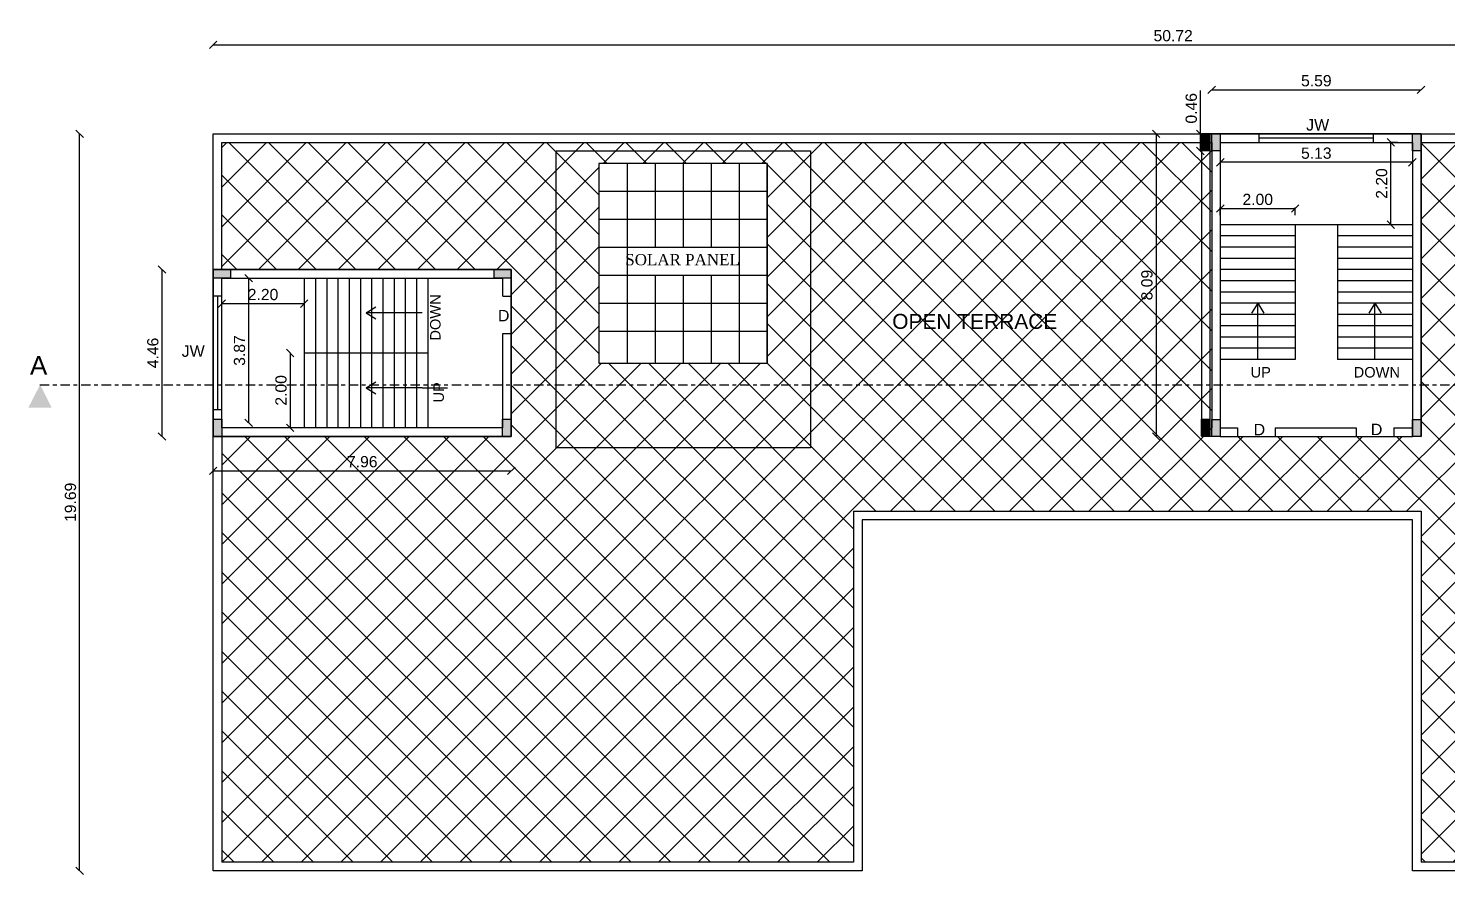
# Model space of a CAD drawing. Header units: metres. Extents: x -7227 to 737, y -45 to 4679.
# Drawn here: x 634.09 to 671.99, y 27.26 to 49.86 of the extents above; entities that cross this region are included whole.
import ezdxf
from ezdxf.enums import TextEntityAlignment as Align

# ---------------------------------------------------------------- set-up
doc = ezdxf.new("R2010")
doc.units = ezdxf.units.M
doc.header["$LTSCALE"] = 0.2
doc.header["$MEASUREMENT"] = 0
for name, pattern in [('CENTER', [2, 1.25, -0.25, 0.25, -0.25]), ('DASHED2', [0.375, 0.25, -0.125]), ('HIDDEN', [9.525, 6.35, -3.175])]:
    doc.linetypes.add(name, pattern=pattern)
for name, color, linetype in [('BLK_1_FLR_2_ROOF_AREA', 54, 'Continuous'), ('BLK_1_STAIR_HEADROOM', 55, 'Continuous'), ('SOLAR_PANEL', 3, 'Continuous')]:
    doc.layers.add(name, color=color, linetype=linetype)
doc.layers.add('line', color=7, linetype='Continuous', lineweight=25)
doc.styles.add('Isa-', font='times.ttf', dxfattribs={"height": 0.25})
doc.styles.get("Standard").update_dxf_attribs({"font": 'arial.ttf', "height": 0.3})
doc.styles.add('style2', font='arial.ttf', dxfattribs={"height": 60})
doc.dimstyles.new('DCR', dxfattribs={"dimtxt": 0.3, "dimasz": 0.2, "dimexe": 0.025, "dimexo": 0, "dimgap": 0.09, "dimtad": 1, "dimzin": 0, "dimdsep": 46, "dimtxsty": 'Standard', "dimblk": 'OBLIQUE', "dimcen": 0.09, "dimadec": 0, "dimazin": 0, "dimtfac": 1, "dimtofl": 0, "dimtmove": 0, "dimatfit": 3, "dimfxl": 0, "dimtolj": 1, "dimtzin": 0, "dimarcsym": 0})

# ---------------------------------------------------------------- blocks, each defined once
blk = doc.blocks.new('_OBLIQUE')
at = {"layer": 'line', "color": 0, "linetype": 'ByBlock', "lineweight": -2}
blk.add_line((-0.5, -0.5), (0.5, 0.5), dxfattribs=at)
blk = doc.blocks.new('*D171')
at = {"color": 0, "linetype": 'HIDDEN', "lineweight": -2}
for p, q in [((665.922, 44.868), (665.922, 45.073)), ((667.922, 44.868), (667.922, 45.073))]:
    blk.add_line(p, q, dxfattribs=at)
at = {"color": 0, "lineweight": -2}
blk.add_line((665.922, 45.048), (667.922, 45.048), dxfattribs=at)
at = {"layer": 'Defpoints', "color": 0}
for p in [(667.922, 45.048), (665.922, 44.617), (667.922, 44.617)]:
    blk.add_point(p, dxfattribs=at)
at = {"color": 0, "lineweight": -2, "xscale": 0.2, "yscale": 0.2, "zscale": 0.2, "rotation": 180}
blk.add_blockref('_OBLIQUE', (665.922, 45.048), dxfattribs=at)
at = {"color": 0, "lineweight": -2, "xscale": 0.2, "yscale": 0.2, "zscale": 0.2}
blk.add_blockref('_OBLIQUE', (667.922, 45.048), dxfattribs=at)
at = {"color": 0, "insert": (666.922, 45.291), "char_height": 0.3, "attachment_point": 5}
blk.add_mtext('\\A1;2.00', dxfattribs=at)
blk = doc.blocks.new('*D172')
at = {"color": 0, "linetype": 'HIDDEN', "lineweight": -2}
for p, q in [((665.922, 46.464), (665.922, 46.259)), ((671.053, 46.464), (671.053, 46.259))]:
    blk.add_line(p, q, dxfattribs=at)
at = {"color": 0, "lineweight": -2}
blk.add_line((671.053, 46.284), (665.922, 46.284), dxfattribs=at)
at = {"layer": 'Defpoints', "color": 0}
for p in [(665.922, 46.817), (671.053, 46.817), (665.922, 46.284)]:
    blk.add_point(p, dxfattribs=at)
at = {"color": 0, "lineweight": -2, "xscale": 0.2, "yscale": 0.2, "zscale": 0.2, "rotation": 180}
blk.add_blockref('_OBLIQUE', (665.922, 46.284), dxfattribs=at)
at = {"color": 0, "lineweight": -2, "xscale": 0.2, "yscale": 0.2, "zscale": 0.2}
blk.add_blockref('_OBLIQUE', (671.053, 46.284), dxfattribs=at)
at = {"color": 0, "insert": (668.487, 46.527), "char_height": 0.3, "attachment_point": 5}
blk.add_mtext('\\A1;5.13', dxfattribs=at)
blk = doc.blocks.new('*D241')
at = {"color": 0, "lineweight": -2}
blk.add_line((639.025, 49.422), (689.744, 49.422), dxfattribs=at)
at = {"layer": 'Defpoints', "color": 0}
for p in [(689.744, 49.422), (639.025, 47.047), (689.744, 47.047)]:
    blk.add_point(p, dxfattribs=at)
at = {"color": 0, "lineweight": -2, "xscale": 0.2, "yscale": 0.2, "zscale": 0.2, "rotation": 180}
blk.add_blockref('_OBLIQUE', (639.025, 49.422), dxfattribs=at)
at = {"color": 0, "lineweight": -2, "xscale": 0.2, "yscale": 0.2, "zscale": 0.2}
blk.add_blockref('_OBLIQUE', (689.744, 49.422), dxfattribs=at)
at = {"color": 0, "insert": (664.663, 49.665), "char_height": 0.3, "attachment_point": 5}
blk.add_mtext('\\A1;50.72', dxfattribs=at)
blk = doc.blocks.new('*D173')
at = {"color": 0, "lineweight": -2}
blk.add_line((635.456, 27.355), (635.456, 47.047), dxfattribs=at)
at = {"layer": 'Defpoints', "color": 0}
for p in [(635.456, 47.047), (639.025, 47.047), (639.025, 27.355)]:
    blk.add_point(p, dxfattribs=at)
at = {"color": 0, "lineweight": -2, "xscale": 0.2, "yscale": 0.2, "zscale": 0.2}
for p, rotation in [((635.456, 47.047), 90), ((635.456, 27.355), 270)]:
    blk.add_blockref('_OBLIQUE', p, dxfattribs=dict(at, rotation=rotation))
at = {"color": 0, "insert": (635.212, 37.201), "char_height": 0.3, "attachment_point": 5, "rotation": 90}
blk.add_mtext('\\A1;19.69', dxfattribs=at)
blk = doc.blocks.new('*D242')
at = {"color": 0, "linetype": 'HIDDEN', "lineweight": -2}
for p, q in [((670.655, 46.817), (670.45, 46.817)), ((670.655, 44.617), (670.45, 44.617))]:
    blk.add_line(p, q, dxfattribs=at)
at = {"color": 0, "lineweight": -2}
blk.add_line((670.475, 44.617), (670.475, 46.817), dxfattribs=at)
at = {"layer": 'Defpoints', "color": 0}
for p in [(670.475, 46.817), (671.053, 46.817), (671.053, 44.617)]:
    blk.add_point(p, dxfattribs=at)
at = {"color": 0, "lineweight": -2, "xscale": 0.2, "yscale": 0.2, "zscale": 0.2}
for p, rotation in [((670.475, 46.817), 90), ((670.475, 44.617), 270)]:
    blk.add_blockref('_OBLIQUE', p, dxfattribs=dict(at, rotation=rotation))
at = {"color": 0, "insert": (670.232, 45.717), "char_height": 0.3, "attachment_point": 5, "rotation": 90}
blk.add_mtext('\\A1;2.20', dxfattribs=at)
blk = doc.blocks.new('*D243')
at = {"color": 0, "lineweight": -2}
blk.add_line((639.97, 43.191), (639.97, 39.322), dxfattribs=at)
at = {"layer": 'Defpoints', "color": 0}
for p in [(639.255, 43.191), (639.255, 39.322), (639.97, 39.322)]:
    blk.add_point(p, dxfattribs=at)
at = {"color": 0, "lineweight": -2, "xscale": 0.2, "yscale": 0.2, "zscale": 0.2}
for p, rotation in [((639.97, 43.191), 90), ((639.97, 39.322), 270)]:
    blk.add_blockref('_OBLIQUE', p, dxfattribs=dict(at, rotation=rotation))
at = {"color": 0, "insert": (639.727, 41.256), "char_height": 0.3, "attachment_point": 5, "rotation": 90}
blk.add_mtext('\\A1;3.87', dxfattribs=at)
blk = doc.blocks.new('*D244')
at = {"color": 0, "lineweight": -2}
blk.add_line((641.455, 42.506), (639.255, 42.506), dxfattribs=at)
at = {"layer": 'Defpoints', "color": 0}
for p in [(639.255, 43.191), (641.455, 43.191), (639.255, 42.506)]:
    blk.add_point(p, dxfattribs=at)
at = {"color": 0, "lineweight": -2, "xscale": 0.2, "yscale": 0.2, "zscale": 0.2, "rotation": 180}
blk.add_blockref('_OBLIQUE', (639.255, 42.506), dxfattribs=at)
at = {"color": 0, "lineweight": -2, "xscale": 0.2, "yscale": 0.2, "zscale": 0.2}
blk.add_blockref('_OBLIQUE', (641.455, 42.506), dxfattribs=at)
at = {"color": 0, "insert": (640.355, 42.75), "char_height": 0.3, "attachment_point": 5}
blk.add_mtext('\\A1;2.20', dxfattribs=at)
blk = doc.blocks.new('*D245')
at = {"color": 0, "lineweight": -2}
blk.add_line((641.08, 41.191), (641.08, 39.191), dxfattribs=at)
at = {"layer": 'Defpoints', "color": 0}
for p in [(641.455, 41.191), (641.08, 39.191), (641.455, 39.191)]:
    blk.add_point(p, dxfattribs=at)
at = {"color": 0, "lineweight": -2, "xscale": 0.2, "yscale": 0.2, "zscale": 0.2}
for p, rotation in [((641.08, 41.191), 90), ((641.08, 39.191), 270)]:
    blk.add_blockref('_OBLIQUE', p, dxfattribs=dict(at, rotation=rotation))
at = {"color": 0, "insert": (640.836, 40.191), "char_height": 0.3, "attachment_point": 5, "rotation": 90}
blk.add_mtext('\\A1;2.00', dxfattribs=at)
blk = doc.blocks.new('*D248')
at = {"color": 0, "lineweight": -2}
blk.add_line((665.692, 48.219), (671.283, 48.219), dxfattribs=at)
at = {"layer": 'Defpoints', "color": 0}
for p in [(671.283, 48.219), (665.692, 47.047), (671.283, 47.047)]:
    blk.add_point(p, dxfattribs=at)
at = {"color": 0, "lineweight": -2, "xscale": 0.2, "yscale": 0.2, "zscale": 0.2, "rotation": 180}
blk.add_blockref('_OBLIQUE', (665.692, 48.219), dxfattribs=at)
at = {"color": 0, "lineweight": -2, "xscale": 0.2, "yscale": 0.2, "zscale": 0.2}
blk.add_blockref('_OBLIQUE', (671.283, 48.219), dxfattribs=at)
at = {"color": 0, "insert": (668.487, 48.462), "char_height": 0.3, "attachment_point": 5}
blk.add_mtext('\\A1;5.59', dxfattribs=at)
blk = doc.blocks.new('*D249')
at = {"color": 0, "lineweight": -2}
blk.add_line((664.207, 47.047), (664.207, 38.961), dxfattribs=at)
at = {"layer": 'Defpoints', "color": 0}
for p in [(665.692, 47.047), (664.207, 38.961), (665.692, 38.961)]:
    blk.add_point(p, dxfattribs=at)
at = {"color": 0, "lineweight": -2, "xscale": 0.2, "yscale": 0.2, "zscale": 0.2}
for p, rotation in [((664.207, 47.047), 90), ((664.207, 38.961), 270)]:
    blk.add_blockref('_OBLIQUE', p, dxfattribs=dict(at, rotation=rotation))
at = {"color": 0, "insert": (663.963, 43.004), "char_height": 0.3, "attachment_point": 5, "rotation": 90}
blk.add_mtext('\\A1;8.09', dxfattribs=at)
blk = doc.blocks.new('*D250')
at = {"color": 0, "lineweight": -2}
blk.add_line((637.655, 43.421), (637.655, 38.961), dxfattribs=at)
at = {"layer": 'Defpoints', "color": 0}
for p in [(639.255, 43.421), (637.655, 38.961), (639.255, 38.961)]:
    blk.add_point(p, dxfattribs=at)
at = {"color": 0, "lineweight": -2, "xscale": 0.2, "yscale": 0.2, "zscale": 0.2}
for p, rotation in [((637.655, 43.421), 90), ((637.655, 38.961), 270)]:
    blk.add_blockref('_OBLIQUE', p, dxfattribs=dict(at, rotation=rotation))
at = {"color": 0, "insert": (637.412, 41.191), "char_height": 0.3, "attachment_point": 5, "rotation": 90}
blk.add_mtext('\\A1;4.46', dxfattribs=at)
blk = doc.blocks.new('*D183')
at = {"color": 0, "lineweight": -2}
blk.add_line((639.025, 38.042), (646.985, 38.042), dxfattribs=at)
at = {"layer": 'Defpoints', "color": 0}
for p in [(639.025, 38.961), (646.985, 38.961), (646.985, 38.042)]:
    blk.add_point(p, dxfattribs=at)
at = {"color": 0, "lineweight": -2, "xscale": 0.2, "yscale": 0.2, "zscale": 0.2, "rotation": 180}
blk.add_blockref('_OBLIQUE', (639.025, 38.042), dxfattribs=at)
at = {"color": 0, "lineweight": -2, "xscale": 0.2, "yscale": 0.2, "zscale": 0.2}
blk.add_blockref('_OBLIQUE', (646.985, 38.042), dxfattribs=at)
at = {"color": 0, "insert": (643.005, 38.285), "char_height": 0.3, "attachment_point": 5}
blk.add_mtext('\\A1;7.96', dxfattribs=at)
blk = doc.blocks.new('*D216')
at = {"color": 0, "lineweight": -2}
for p, q in [((665.391, 47.047), (665.391, 48.206)), ((665.391, 46.588), (665.391, 47.047))]:
    blk.add_line(p, q, dxfattribs=at)
at = {"layer": 'Defpoints', "color": 0}
for p in [(665.391, 47.047), (665.692, 47.047), (665.692, 46.588)]:
    blk.add_point(p, dxfattribs=at)
at = {"color": 0, "lineweight": -2, "xscale": 0.2, "yscale": 0.2, "zscale": 0.2}
for p, rotation in [((665.391, 47.047), 90), ((665.391, 46.588), 270)]:
    blk.add_blockref('_OBLIQUE', p, dxfattribs=dict(at, rotation=rotation))
at = {"color": 0, "insert": (665.148, 47.727), "char_height": 0.3, "attachment_point": 5, "rotation": 90}
blk.add_mtext('\\A1;0.46', dxfattribs=at)

msp = doc.modelspace()

# ---------------------------------------------------------------- hatches: boundary and pattern name
h = msp.add_hatch(color=256)
h.dxf.hatch_style = 1
h.paths.add_polyline_path([(665.647, 46.587), (665.417, 46.587), (665.417, 47.047), (665.647, 47.047)])
h = msp.add_hatch(color=256)
h.dxf.hatch_style = 1
h.paths.add_polyline_path([(671.053, 46.588), (671.283, 46.588), (671.283, 47.047), (671.053, 47.047)])
h.paths.add_polyline_path([(665.922, 47.047), (665.692, 47.047), (665.692, 46.588), (665.922, 46.588)])
h.paths.add_polyline_path([(665.922, 38.961), (665.922, 39.416), (665.692, 39.416), (665.692, 38.961)])
h.paths.add_polyline_path([(671.283, 39.416), (671.053, 39.416), (671.053, 38.961), (671.283, 38.961)])
h = msp.add_hatch()
h.set_pattern_fill('ANSI37', color=256, scale=6)
h.set_pattern_definition([(45, (-138.0498, 156.0896), (-0.5303301, 0.5303301), []), (135, (-138.0498, 156.0896), (-0.5303301, -0.5303301), [])])
h.paths.add_polyline_path([(680.283, 36.961), (680.513, 36.961), (689.514, 36.961), (689.514, 38.961), (684.898, 38.961), (684.898, 40.343), (671.283, 40.343), (671.283, 39.191), (671.283, 38.961), (671.053, 38.961), (665.922, 38.961), (665.692, 38.961), (665.692, 39.416), (665.692, 40.343), (646.985, 40.343), (646.985, 38.961), (646.754, 38.961), (639.255, 38.961), (639.255, 27.585), (656.125, 27.585), (656.125, 36.961), (671.283, 36.961), (671.283, 27.585), (689.514, 27.585), (689.514, 32.501), (680.283, 32.501), (680.283, 32.731)])
h.paths.add_polyline_path([(665.692, 46.817), (639.255, 46.817), (639.255, 43.421), (639.485, 43.421), (646.985, 43.421), (646.985, 43.191), (646.985, 40.343), (665.692, 40.343)])
h.paths.add_polyline_path([(653.821, 40.914), (649.327, 40.914), (649.327, 46.256), (653.821, 46.256)], flags=16)
h.paths.add_polyline_path([(653.821, 41.762), (649.327, 41.762), (649.327, 45.507), (653.821, 45.507)], flags=0)
h.paths.add_polyline_path([(653.072, 42.511), (650.076, 42.511), (650.076, 44.758), (653.072, 44.758)], flags=0)
h.paths.add_polyline_path([(684.898, 46.817), (671.283, 46.817), (671.283, 40.343), (684.898, 40.343)])
h.paths.add_polyline_path([(678.168, 46.187), (682.662, 46.187), (682.662, 40.845), (678.168, 40.845)], flags=16)
h.paths.add_polyline_path([(678.917, 45.438), (681.913, 45.438), (681.913, 41.692), (678.917, 41.692)], flags=0)
h.paths.add_polyline_path([(679.666, 43.94), (679.666, 44.689), (681.164, 44.689), (681.164, 43.94)], flags=0)
h.paths.add_polyline_path([(681.164, 43.19), (681.164, 42.441), (679.666, 42.441), (679.666, 43.19)], flags=0)
h.paths.add_polyline_path([(685.632, 29.293), (688.445, 29.293), (688.445, 29.906), (685.632, 29.906)], flags=24)
h.paths.add_polyline_path([(685.602, 28.53), (688.932, 28.53), (688.932, 29.296), (685.602, 29.296)], flags=24)
h.paths.add_polyline_path([(649.988, 43.45), (653.243, 43.45), (653.243, 43.91), (649.988, 43.91)], flags=8)
h.paths.add_polyline_path([(656.594, 41.609), (661.669, 41.609), (661.669, 42.434), (656.594, 42.434)], flags=24)
h.paths.add_polyline_path([(672.104, 41.609), (677.179, 41.609), (677.179, 42.434), (672.104, 42.434)], flags=24)
h.paths.add_polyline_path([(678.83, 43.381), (682.084, 43.381), (682.084, 43.841), (678.83, 43.841)], flags=8)
h = msp.add_hatch(color=256)
h.dxf.hatch_style = 1
h.paths.add_polyline_path([(639.485, 43.421), (639.025, 43.421), (639.025, 43.191), (639.485, 43.191)])
h.paths.add_polyline_path([(639.255, 39.421), (639.025, 39.421), (639.025, 38.961), (639.255, 38.961)])
h.paths.add_polyline_path([(646.984, 39.421), (646.755, 39.421), (646.755, 39.191), (646.754, 38.961), (646.984, 38.961)])
h.paths.add_polyline_path([(646.985, 43.421), (646.525, 43.421), (646.525, 43.191), (646.985, 43.191)])
h.paths.add_polyline_path([(669.834, 38.829), (670.294, 38.829), (670.294, 39.457), (669.834, 39.457)], flags=9)
h.paths.add_polyline_path([(666.703, 38.825), (667.163, 38.825), (667.163, 39.454), (666.703, 39.454)], flags=9)
h.paths.add_polyline_path([(680.215, 33.391), (680.675, 33.391), (680.675, 34.019), (680.215, 34.019)], flags=9)
h.paths.add_polyline_path([(685.632, 29.293), (688.445, 29.293), (688.445, 29.906), (685.632, 29.906)], flags=9)
h.paths.add_polyline_path([(685.602, 28.53), (688.932, 28.53), (688.932, 29.296), (685.602, 29.296)], flags=9)
h.paths.add_polyline_path([(645.338, 39.766), (645.338, 40.449), (644.761, 40.449), (644.761, 39.766)], flags=9)
h.paths.add_polyline_path([(684.04, 33.075), (684.04, 34.453), (683.463, 34.453), (683.463, 33.075)], flags=9)
h.paths.add_polyline_path([(684.092, 35.34), (684.092, 36.024), (683.515, 36.024), (683.515, 35.34)], flags=9)
h = msp.add_hatch(color=256)
h.dxf.hatch_style = 1
h.paths.add_polyline_path([(634.708, 39.73), (634.403, 40.346), (634.087, 39.73)])
h = msp.add_hatch(color=256)
h.dxf.hatch_style = 1
h.paths.add_polyline_path([(665.647, 38.964), (665.417, 38.964), (665.417, 39.424), (665.647, 39.424)])

# ---------------------------------------------------------------- linework, layer by layer
for p, q in [((639.025, 27.355), (639.025, 47.047)), ((639.025, 47.047), (689.744, 47.047)), ((666.962, 46.817), (666.962, 47.047)), ((670.012, 46.817), (670.012, 47.047)), ((639.255, 43.421), (639.255, 46.817)), ((639.255, 46.817), (665.692, 46.817)), ((665.922, 46.817), (671.053, 46.817)), ((670.012, 46.932), (666.962, 46.932)), ((671.283, 46.817), (684.898, 46.817)), ((639.025, 43.421), (646.985, 43.421)), ((646.985, 43.421), (646.985, 38.961)), ((639.255, 39.191), (639.255, 43.191)), ((639.255, 39.191), (639.255, 43.191)), ((639.255, 43.191), (646.755, 43.191)), ((641.455, 43.191), (641.455, 39.191)), ((641.755, 43.191), (641.755, 39.191)), ((642.055, 43.191), (642.055, 39.191)), ((642.355, 43.191), (642.355, 39.191)), ((642.655, 43.191), (642.655, 39.191)), ((642.955, 43.191), (642.955, 39.191)), ((643.255, 43.191), (643.255, 39.191)), ((643.555, 43.191), (643.555, 39.191)), ((643.855, 43.191), (643.855, 39.191)), ((644.155, 43.191), (644.155, 39.191)), ((644.455, 43.191), (644.455, 39.191)), ((644.755, 43.191), (644.755, 39.191)), ((646.755, 42.707), (646.755, 43.191)), ((639.255, 42.711), (639.025, 42.711)), ((639.14, 42.711), (639.14, 39.671)), ((646.755, 42.707), (646.985, 42.707)), ((666.921, 42.517), (666.76, 42.252)), ((666.921, 41.017), (666.921, 42.517)), ((666.921, 42.517), (667.082, 42.252)), ((670.054, 42.517), (669.892, 42.252)), ((670.053, 41.017), (670.054, 42.517)), ((670.054, 42.517), (670.215, 42.252)), ((643.105, 42.26), (643.37, 42.421)), ((644.605, 42.259), (643.105, 42.26)), ((643.105, 42.26), (643.37, 42.099)), ((646.755, 39.191), (646.755, 41.707)), ((646.755, 41.707), (646.985, 41.707)), ((641.455, 41.191), (644.755, 41.191)), ((643.105, 40.26), (643.37, 40.421)), ((644.605, 40.259), (643.105, 40.26)), ((643.105, 40.26), (643.37, 40.099)), ((644.605, 40.259), (645.283, 40.259)), ((639.255, 39.671), (639.025, 39.671)), ((646.755, 39.191), (639.255, 39.191)), ((665.922, 39.191), (666.386, 39.191)), ((666.386, 39.191), (666.386, 38.961)), ((667.386, 39.191), (669.553, 39.191)), ((667.386, 39.191), (667.386, 38.961)), ((669.553, 39.191), (669.553, 38.961)), ((670.553, 39.191), (671.053, 39.191)), ((670.553, 39.191), (670.553, 38.961)), ((646.985, 38.961), (639.025, 38.961)), ((639.255, 38.961), (639.255, 27.585)), ((665.922, 38.961), (671.053, 38.961)), ((656.125, 36.961), (656.125, 27.585)), ((656.125, 36.961), (671.283, 36.961)), ((671.283, 36.961), (671.283, 27.585)), ((665.643, 36.731), (656.355, 36.731)), ((656.355, 36.731), (656.355, 27.355)), ((671.053, 27.355), (671.053, 34.501)), ((656.355, 27.355), (639.025, 27.355)), ((656.125, 27.585), (639.255, 27.585)), ((689.744, 27.355), (671.053, 27.355)), ((689.514, 27.585), (671.283, 27.585))]:
    msp.add_line(p, q)
at = {"color": 1}
for p, q in [((665.417, 46.817), (665.417, 39.194)), ((665.647, 46.817), (665.647, 39.194)), ((665.692, 46.817), (665.692, 39.191)), ((665.692, 46.817), (665.692, 39.194)), ((665.922, 46.817), (665.922, 40.397)), ((671.053, 46.817), (671.053, 38.961)), ((671.283, 46.817), (671.283, 39.191)), ((671.053, 44.617), (665.922, 44.617)), ((667.922, 44.617), (667.92, 41.017)), ((669.053, 44.617), (669.053, 41.017)), ((667.922, 44.317), (665.922, 44.317)), ((667.922, 44.017), (665.922, 44.017)), ((671.053, 44.317), (669.053, 44.317)), ((671.053, 44.017), (669.053, 44.017)), ((667.921, 43.717), (665.922, 43.717)), ((671.053, 43.717), (669.053, 43.717)), ((667.921, 43.417), (665.922, 43.417)), ((671.053, 43.417), (669.053, 43.417)), ((667.921, 43.117), (665.922, 43.117)), ((671.053, 43.117), (669.053, 43.117)), ((667.921, 42.817), (665.922, 42.817)), ((667.921, 42.517), (665.922, 42.517)), ((671.053, 42.817), (669.053, 42.817)), ((671.053, 42.517), (669.053, 42.517)), ((667.921, 42.217), (665.922, 42.217)), ((671.053, 42.217), (669.053, 42.217)), ((667.921, 41.917), (665.922, 41.917)), ((671.053, 41.917), (669.053, 41.917)), ((667.921, 41.617), (665.922, 41.617)), ((671.053, 41.617), (669.053, 41.617)), ((667.921, 41.317), (665.922, 41.317)), ((667.92, 41.017), (665.922, 41.017)), ((671.053, 41.317), (669.053, 41.317)), ((671.053, 41.017), (669.053, 41.017)), ((665.922, 40.397), (665.922, 38.961))]:
    msp.add_line(p, q, dxfattribs=at)
at = {"color": 7}
for p, q in [((649.327, 46.256), (649.327, 40.914)), ((650.076, 46.256), (650.076, 40.914)), ((650.825, 46.256), (650.825, 44.009)), ((651.574, 46.256), (651.574, 44.009)), ((652.323, 46.256), (652.323, 44.009)), ((653.072, 46.256), (653.072, 40.914)), ((653.821, 46.256), (653.821, 40.914)), ((653.821, 45.507), (649.327, 45.507)), ((653.821, 44.758), (649.327, 44.758)), ((653.821, 44.009), (649.327, 44.009)), ((653.821, 44.009), (649.327, 44.009)), ((653.821, 43.26), (649.327, 43.26)), ((650.825, 43.26), (650.825, 40.914)), ((651.574, 43.26), (651.574, 40.914)), ((652.323, 43.26), (652.323, 40.914)), ((653.821, 42.511), (649.327, 42.511)), ((653.821, 41.762), (649.327, 41.762))]:
    msp.add_line(p, q, dxfattribs=at)
at = {"linetype": 'CENTER'}
msp.add_line((634.394, 40.343), (694.623, 40.343), dxfattribs=at)
at = {"linetype": 'DASHED2'}
msp.add_line((665.692, 38.964), (665.692, 38.961), dxfattribs=at)
for points in [[(689.744, 47.047), (689.744, 27.355), (671.053, 27.355), (671.053, 36.731), (656.355, 36.731), (656.355, 27.355), (639.025, 27.355), (639.025, 47.047), (689.744, 47.047)], [(665.647, 46.587), (665.417, 46.587), (665.417, 47.047), (665.647, 47.047)], [(665.922, 46.588), (665.692, 46.588), (665.692, 47.047), (665.922, 47.047)], [(671.283, 46.588), (671.053, 46.588), (671.053, 47.047), (671.283, 47.047)], [(653.821, 46.256), (649.327, 46.256), (649.327, 40.914), (653.821, 40.914)], [(639.485, 43.421), (639.485, 43.191), (639.025, 43.191), (639.025, 43.421)], [(646.985, 43.421), (646.985, 43.191), (646.525, 43.191), (646.525, 43.421)], [(665.647, 38.964), (665.417, 38.964), (665.417, 39.424), (665.647, 39.424)], [(639.255, 38.961), (639.025, 38.961), (639.025, 39.421), (639.255, 39.421)], [(646.984, 38.961), (646.754, 38.961), (646.754, 39.421), (646.984, 39.421)], [(665.922, 38.961), (665.692, 38.961), (665.692, 39.416), (665.922, 39.416)], [(671.283, 38.961), (671.053, 38.961), (671.053, 39.416), (671.283, 39.416)]]:
    msp.add_lwpolyline(points, close=True)
at = {"layer": 'BLK_1_FLR_2_ROOF_AREA', "color": 54}
msp.add_lwpolyline([(689.743, 47.044), (689.743, 27.355), (671.053, 27.355), (671.053, 36.731), (656.354, 36.731), (656.354, 27.355), (639.024, 27.355), (639.024, 47.044), (689.743, 47.044)], close=True, dxfattribs=at)
at = {"layer": 'BLK_1_STAIR_HEADROOM'}
for points in [[(671.283, 47.046), (665.417, 47.047), (665.417, 38.964), (671.283, 38.962)], [(639.026, 43.421), (639.025, 38.961), (646.984, 38.961), (646.986, 43.421)]]:
    msp.add_lwpolyline(points, close=True, dxfattribs=at)
at = {"layer": 'SOLAR_PANEL', "color": 3}
msp.add_lwpolyline([(648.186, 46.587), (654.98, 46.587), (654.98, 38.658), (648.186, 38.658)], close=True, dxfattribs=at)

# ---------------------------------------------------------------- texts
at = {"color": 3, "style": 'Isa-'}
msp.add_text('SOLAR PANEL ', height=0.3, dxfattribs=at).set_placement((651.616, 43.534), align=Align.CENTER)
msp.add_text('A', height=0.5).set_placement((634.128, 40.607))
at = {"style": 'style2'}
for s, width, gutter_width, insert, char_height, attachment_point in [('JW', 5.66297, 7.621, (668.83, 47.437), 0.3048, 3), ('D', 5.66297, 7.621, (646.628, 42.341), 0.305, 1), ('   OPEN TERRACE ', 85.29999, 300, (656.694, 42.235), 0.4, 1), ('JW', 5.66297, 7.621, (638.796, 41.393), 0.3048, 3), ('UP', 5.66297, 7.621, (666.73, 40.815), 0.28, 1), ('DOWN', 5.66297, 7.621, (669.484, 40.815), 0.28, 1), ('D', 5.66297, 7.621, (666.812, 39.297), 0.305, 1), ('D', 5.66297, 7.621, (669.943, 39.3), 0.305, 1)]:
    msp.add_mtext_dynamic_manual_height_columns(s, width=width, gutter_width=gutter_width, heights=[0], dxfattribs=dict(at, insert=insert, char_height=char_height, attachment_point=attachment_point))
at = {"char_height": 0.28, "attachment_point": 1, "rotation": 90, "style": 'style2'}
for s, insert in [('DOWN', (644.816, 41.52)), ('UP', (644.905, 39.866))]:
    msp.add_mtext_dynamic_manual_height_columns(s, width=5.66297, gutter_width=7.621, heights=[0], dxfattribs=dict(at, insert=insert))

# ---------------------------------------------------------------- dimensions: what is measured, and where the dimension line sits
dim = msp.add_linear_dim(base=(689.744, 49.422), p1=(639.025, 47.047), p2=(689.744, 47.047), dimstyle='DCR', override={"dimse1": 1, "dimse2": 1, "dimfxl": 1.25, "dimarcsym": 2})
dim.commit()
dim.dimension.update_dxf_attribs({"geometry": '*D241', "text_midpoint": (664.663, 49.422), "dimtype": 160})
for base, p1, p2, picture, middle in [((671.283, 48.219), (665.692, 47.047), (671.283, 47.047), '*D248', (668.487, 48.462)), ((639.255, 42.506), (641.455, 43.191), (639.255, 43.191), '*D244', (640.355, 42.75)), ((646.985, 38.042), (639.025, 38.961), (646.985, 38.961), '*D183', (643.005, 38.285))]:
    dim = msp.add_linear_dim(base=base, p1=p1, p2=p2, dimstyle='DCR', override={"dimse1": 1, "dimse2": 1, "dimfxl": 1.25, "dimarcsym": 2})
    dim.commit()
    dim.dimension.update_dxf_attribs({"geometry": picture, "text_midpoint": middle})
for base, p1, p2, picture, middle in [((665.391, 47.047), (665.692, 46.588), (665.692, 47.047), '*D216', (665.148, 47.727)), ((635.456, 47.047), (639.025, 27.355), (639.025, 47.047), '*D173', (635.212, 37.201)), ((664.207, 38.961), (665.692, 47.047), (665.692, 38.961), '*D249', (663.963, 43.004)), ((637.655, 38.961), (639.255, 43.421), (639.255, 38.961), '*D250', (637.412, 41.191)), ((639.97, 39.322), (639.255, 43.191), (639.255, 39.322), '*D243', (639.727, 41.256)), ((641.08, 39.191), (641.455, 41.191), (641.455, 39.191), '*D245', (640.836, 40.191))]:
    dim = msp.add_linear_dim(base=base, p1=p1, p2=p2, angle=90, dimstyle='DCR', override={"dimse1": 1, "dimse2": 1, "dimfxl": 1.25, "dimarcsym": 2})
    dim.commit()
    dim.dimension.update_dxf_attribs({"geometry": picture, "text_midpoint": middle})
at = {"color": 1}
for p1, p2, distance, picture, middle in [((671.053, 46.817), (665.922, 46.817), 0.533, '*D172', (668.487, 46.527)), ((665.922, 44.617), (667.922, 44.617), 0.431, '*D171', (666.922, 45.291))]:
    dim = msp.add_aligned_dim(p1=p1, p2=p2, distance=distance, dimstyle='DCR', override={"dimfxl": 0.18, "dimarcsym": 2}, dxfattribs=at)
    dim.commit()
    dim.dimension.update_dxf_attribs({"geometry": picture, "text_midpoint": middle})
dim = msp.add_linear_dim(base=(670.475, 46.817), p1=(671.053, 44.617), p2=(671.053, 46.817), angle=90, dimstyle='DCR', override={"dimfxl": 0.18, "dimarcsym": 2}, dxfattribs=at)
dim.commit()
dim.dimension.update_dxf_attribs({"geometry": '*D242', "text_midpoint": (670.232, 45.717)})

doc.saveas('drawing.dxf')
